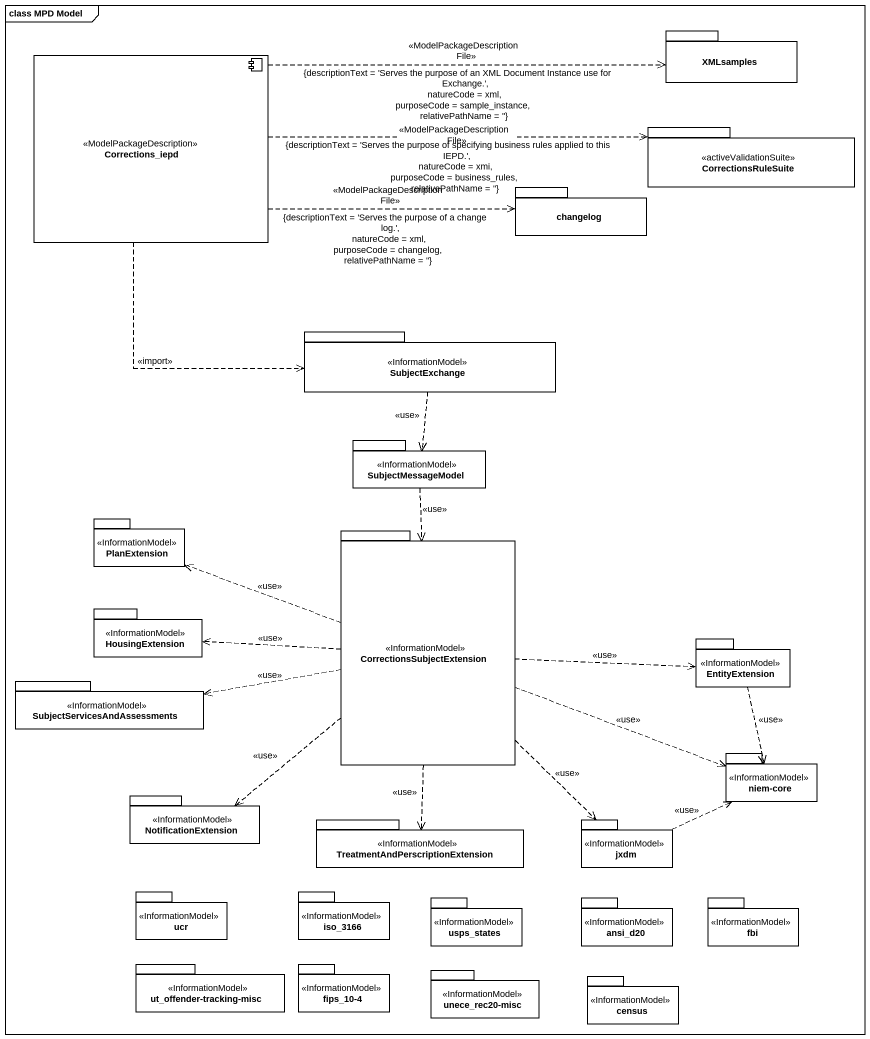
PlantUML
@startuml
mainframe class MPD Model
component Corrections_iepd <<ModelPackageDescription>>
package XMLsamples {
}
package CorrectionsRuleSuite <<activeValidationSuite>> {
}
package changelog {
}
package SubjectExchange <<InformationModel>> {
}
package SubjectMessageModel <<InformationModel>> {
}
package PlanExtension <<InformationModel>> {
}
package CorrectionsSubjectExtension <<InformationModel>> {
}
package HousingExtension <<InformationModel>> {
}
package EntityExtension <<InformationModel>> {
}
package "SubjectServicesAndAssessments" as SubjectServicesAndAssessment <<InformationModel>> {
}
package "niem-core" as niem_core <<InformationModel>> {
}
package NotificationExtension <<InformationModel>> {
}
package "TreatmentAndPerscriptionExtension" as TreatmentAndPerscriptionExte <<InformationModel>> {
}
package jxdm <<InformationModel>> {
}
package ucr <<InformationModel>> {
}
package iso_3166 <<InformationModel>> {
}
package usps_states <<InformationModel>> {
}
package ansi_d20 <<InformationModel>> {
}
package fbi <<InformationModel>> {
}
package "ut_offender-tracking-misc" as ut_offender_tracking_misc <<InformationModel>> {
}
package "fips_10-4" as fips_10_4 <<InformationModel>> {
}
package "unece_rec20-misc" as unece_rec20_misc <<InformationModel>> {
}
package census <<InformationModel>> {
}
Corrections_iepd .right.> XMLsamples : <<ModelPackageDescriptionFile>>\n{descriptionText = 'Serves the purpose of an XML Document Instance use for Exchange.', natureCode = xml, purposeCode = sample_instance, relativePathName = ''}
Corrections_iepd .right.> CorrectionsRuleSuite : <<ModelPackageDescriptionFile>>\n{descriptionText = 'Serves the purpose of specifying business rules applied to this IEPD.', natureCode = xmi, purposeCode = business_rules, relativePathName = ''}
Corrections_iepd .right.> changelog : <<ModelPackageDescriptionFile>>\n{descriptionText = 'Serves the purpose of a change log.', natureCode = xml, purposeCode = changelog, relativePathName = ''}
Corrections_iepd ..> SubjectExchange : <<import>>
SubjectExchange ..> SubjectMessageModel : <<use>>
SubjectMessageModel ..> CorrectionsSubjectExtension : <<use>>
CorrectionsSubjectExtension .left.> PlanExtension : <<use>>
CorrectionsSubjectExtension .left.> HousingExtension : <<use>>
CorrectionsSubjectExtension .right.> EntityExtension : <<use>>
CorrectionsSubjectExtension .left.> SubjectServicesAndAssessment : <<use>>
CorrectionsSubjectExtension .right.> niem_core : <<use>>
CorrectionsSubjectExtension ..> NotificationExtension : <<use>>
CorrectionsSubjectExtension ..> TreatmentAndPerscriptionExte : <<use>>
CorrectionsSubjectExtension ..> jxdm : <<use>>
EntityExtension ..> niem_core : <<use>>
jxdm .right.> niem_core : <<use>>
@enduml
